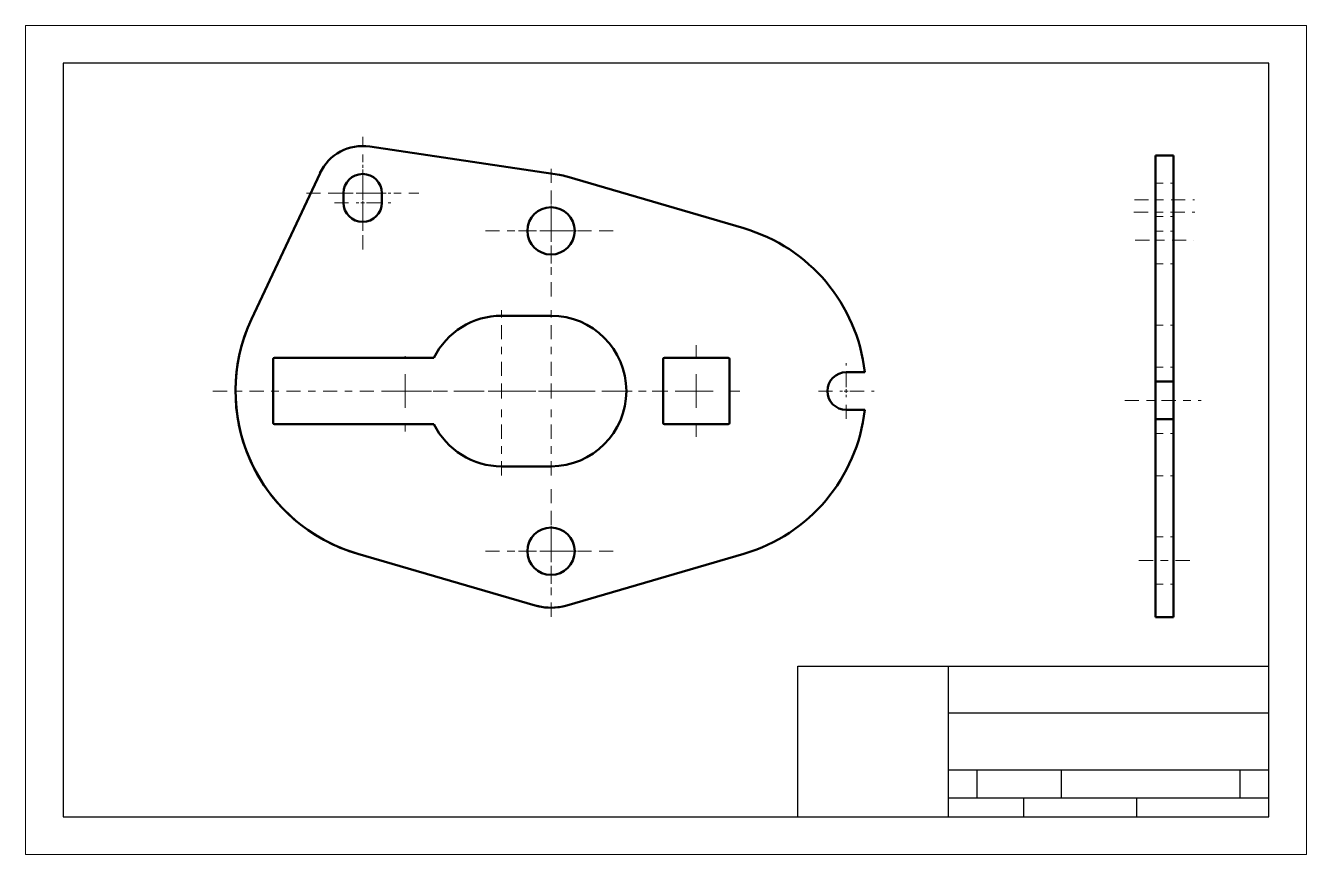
# Model space of a CAD drawing. Header units: inches. Extents: x 0 to 17, y 0 to 11.
import ezdxf

# ---------------------------------------------------------------- set-up
doc = ezdxf.new("R2010")
doc.units = ezdxf.units.IN
doc.header["$MEASUREMENT"] = 0
for name, pattern in [('CENTER2', [1.125, 0.75, -0.125, 0.125, -0.125]), ('CENTRO', [2, 1.25, -0.25, 0.25, -0.25]), ('TRAZOS', [0.75, 0.5, -0.25])]:
    doc.linetypes.add(name, pattern=pattern)
for name, color, linetype, lineweight in [('dibujo', 7, 'Continuous', 50), ('formato', 50, 'Continuous', 30), ('hoja', 210, 'Continuous', 20), ('ocultas', 171, 'TRAZOS', 20), ('referencias', 90, 'CENTRO', 20)]:
    doc.layers.add(name, color=color, linetype=linetype, lineweight=lineweight)

# ---------------------------------------------------------------- blocks, each defined once
blk = doc.blocks.new('*U13')
at = {"layer": 'referencias', "color": 0, "linetype": 'CENTER2', "ltscale": 0.25, "transparency": 16777216}
blk.add_line((-1.875, 0), (4.629, 0), dxfattribs=at)
blk = doc.blocks.new('*U14')
at = {"layer": 'referencias', "color": 0, "linetype": 'CENTER2', "ltscale": 0.25, "transparency": 16777216}
for p, q in [((0, 0.2), (0, 1.12)), ((-1.12, 0), (-0.2, 0)), ((0.2, 0), (1.12, 0)), ((0, -1.12), (0, -0.2))]:
    blk.add_line(p, q, dxfattribs=at)
at = {"layer": 'referencias', "color": 0, "linetype": 'Continuous', "ltscale": 0.25, "transparency": 16777216}
for p, q in [((-0.1, 0), (0.1, 0)), ((0, -0.1), (0, 0.1))]:
    blk.add_line(p, q, dxfattribs=at)
blk = doc.blocks.new('*U15')
at = {"layer": 'referencias', "color": 0, "linetype": 'CENTER2', "ltscale": 0.25, "transparency": 16777216}
for p, q in [((0, 0.2), (0, 1.12)), ((-1.12, 0), (-0.2, 0)), ((0.2, 0), (1.12, 0)), ((0, -1.12), (0, -0.2))]:
    blk.add_line(p, q, dxfattribs=at)
at = {"layer": 'referencias', "color": 0, "linetype": 'Continuous', "ltscale": 0.25, "transparency": 16777216}
for p, q in [((-0.1, 0), (0.1, 0)), ((0, -0.1), (0, 0.1))]:
    blk.add_line(p, q, dxfattribs=at)
blk = doc.blocks.new('*U17')
at = {"layer": 'referencias', "color": 0, "linetype": 'CENTER2', "ltscale": 0.25, "transparency": 16777216}
for p, q in [((0, 0.051), (0, 0.375)), ((-0.375, 0), (-0.051, 0)), ((0.051, 0), (0.375, 0)), ((0, -0.375), (0, -0.051))]:
    blk.add_line(p, q, dxfattribs=at)
at = {"layer": 'referencias', "color": 0, "linetype": 'Continuous', "ltscale": 0.25, "transparency": 16777216}
for p, q in [((-0.0255, 0), (0.0255, 0)), ((0, -0.0255), (0, 0.0255))]:
    blk.add_line(p, q, dxfattribs=at)
blk = doc.blocks.new('*U18')
at = {"layer": 'referencias', "color": 0, "linetype": 'CENTER2', "ltscale": 0.25, "transparency": 16777216}
for p, q in [((0, 0.051), (0, 0.375)), ((-0.375, 0), (-0.051, 0)), ((0.051, 0), (0.375, 0)), ((0, -0.375), (0, -0.051))]:
    blk.add_line(p, q, dxfattribs=at)
at = {"layer": 'referencias', "color": 0, "linetype": 'Continuous', "ltscale": 0.25, "transparency": 16777216}
for p, q in [((-0.0255, 0), (0.0255, 0)), ((0, -0.0255), (0, 0.0255))]:
    blk.add_line(p, q, dxfattribs=at)
blk = doc.blocks.new('*U19')
at = {"layer": 'referencias', "color": 0, "linetype": 'CENTER2', "ltscale": 0.25, "transparency": 16777216}
for p, q in [((0, 0.0628), (0, 0.434)), ((-0.434, 0), (-0.0628, 0)), ((0.0628, 0), (0.434, 0)), ((0, -0.434), (0, -0.0628))]:
    blk.add_line(p, q, dxfattribs=at)
at = {"layer": 'referencias', "color": 0, "linetype": 'Continuous', "ltscale": 0.25, "transparency": 16777216}
for p, q in [((-0.0314, 0), (0.0314, 0)), ((0, -0.0314), (0, 0.0314))]:
    blk.add_line(p, q, dxfattribs=at)
blk = doc.blocks.new('*U20')
at = {"layer": 'referencias', "color": 0, "linetype": 'CENTER2', "ltscale": 0.25, "transparency": 16777216}
for p, q in [((0, 0.0628), (0, 0.434)), ((-0.434, 0), (-0.0628, 0)), ((0.0628, 0), (0.434, 0)), ((0, -0.434), (0, -0.0628))]:
    blk.add_line(p, q, dxfattribs=at)
at = {"layer": 'referencias', "color": 0, "linetype": 'Continuous', "ltscale": 0.25, "transparency": 16777216}
for p, q in [((-0.0314, 0), (0.0314, 0)), ((0, -0.0314), (0, 0.0314))]:
    blk.add_line(p, q, dxfattribs=at)
blk = doc.blocks.new('*U21')
at = {"layer": 'referencias', "color": 0, "linetype": 'CENTER2', "ltscale": 0.25, "transparency": 16777216}
for p, q in [((0, 0.1252), (0, 0.746)), ((-0.746, 0), (-0.1252, 0)), ((0.1252, 0), (0.746, 0)), ((0, -0.746), (0, -0.1252))]:
    blk.add_line(p, q, dxfattribs=at)
at = {"layer": 'referencias', "color": 0, "linetype": 'Continuous', "ltscale": 0.25, "transparency": 16777216}
for p, q in [((-0.0626, 0), (0.0626, 0)), ((0, -0.0626), (0, 0.0626))]:
    blk.add_line(p, q, dxfattribs=at)
blk = doc.blocks.new('*U22')
at = {"layer": 'referencias', "color": 0, "linetype": 'CENTER2', "ltscale": 0.25, "transparency": 16777216}
for p, q in [((0, 0.15), (0, 0.87)), ((-0.87, 0), (-0.15, 0)), ((0.15, 0), (0.87, 0)), ((0, -0.87), (0, -0.15))]:
    blk.add_line(p, q, dxfattribs=at)
at = {"layer": 'referencias', "color": 0, "linetype": 'Continuous', "ltscale": 0.25, "transparency": 16777216}
for p, q in [((-0.075, 0), (0.075, 0)), ((0, -0.075), (0, 0.075))]:
    blk.add_line(p, q, dxfattribs=at)
blk = doc.blocks.new('*U23')
at = {"layer": 'referencias', "color": 0, "linetype": 'CENTER2', "ltscale": 0.25, "transparency": 16777216}
for p, q in [((0, 0.15), (0, 0.87)), ((-0.87, 0), (-0.15, 0)), ((0.15, 0), (0.87, 0)), ((0, -0.87), (0, -0.15))]:
    blk.add_line(p, q, dxfattribs=at)
at = {"layer": 'referencias', "color": 0, "linetype": 'Continuous', "ltscale": 0.25, "transparency": 16777216}
for p, q in [((-0.075, 0), (0.075, 0)), ((0, -0.075), (0, 0.075))]:
    blk.add_line(p, q, dxfattribs=at)
blk = doc.blocks.new('*U24')
at = {"layer": 'referencias', "color": 0, "linetype": 'CENTER2', "ltscale": 0.25, "transparency": 16777216}
for p, q in [((0, 0.45), (0, 0.461)), ((-0.533, 0), (-0.45, 0)), ((0.45, 0), (0.469, 0)), ((0, -0.538), (0, -0.45))]:
    blk.add_line(p, q, dxfattribs=at)
at = {"layer": 'referencias', "color": 0, "linetype": 'Continuous', "ltscale": 0.25, "transparency": 16777216}
for p, q in [((0, -0.225), (0, 0.225)), ((-0.225, 0), (0.225, 0))]:
    blk.add_line(p, q, dxfattribs=at)
blk = doc.blocks.new('*U25')
at = {"layer": 'referencias', "color": 0, "linetype": 'CENTER2', "ltscale": 0.25, "transparency": 16777216}
for p, q in [((0, 0.45), (0, 0.607)), ((-0.584, 0), (-0.45, 0)), ((0.45, 0), (0.577, 0)), ((0, -0.607), (0, -0.45))]:
    blk.add_line(p, q, dxfattribs=at)
at = {"layer": 'referencias', "color": 0, "linetype": 'Continuous', "ltscale": 0.25, "transparency": 16777216}
for p, q in [((0, -0.225), (0, 0.225)), ((-0.225, 0), (0.225, 0))]:
    blk.add_line(p, q, dxfattribs=at)
blk = doc.blocks.new('*U26')
at = {"layer": 'referencias', "color": 0, "linetype": 'CENTER2', "ltscale": 0.25, "transparency": 16777216}
for p, q in [((0, 0.05), (0, 0.37)), ((-0.37, 0), (-0.05, 0)), ((0.05, 0), (0.37, 0)), ((0, -0.37), (0, -0.05))]:
    blk.add_line(p, q, dxfattribs=at)
at = {"layer": 'referencias', "color": 0, "linetype": 'Continuous', "ltscale": 0.25, "transparency": 16777216}
for p, q in [((-0.025, 0), (0.025, 0)), ((0, -0.025), (0, 0.025))]:
    blk.add_line(p, q, dxfattribs=at)
blk = doc.blocks.new('*U27')
at = {"layer": 'referencias', "color": 0, "linetype": 'CENTER2', "ltscale": 0.25, "transparency": 16777216}
blk.add_line((-0.388, 0), (0.391, 0), dxfattribs=at)
blk = doc.blocks.new('*U29')
at = {"layer": 'referencias', "color": 0, "linetype": 'CENTER2', "ltscale": 0.25, "transparency": 16777216}
blk.add_line((-0.406, 0), (0.403, 0), dxfattribs=at)
blk = doc.blocks.new('*U30')
at = {"layer": 'referencias', "color": 0, "linetype": 'CENTER2', "ltscale": 0.25, "transparency": 16777216}
blk.add_line((-0.4, 0), (0.397, 0), dxfattribs=at)
blk = doc.blocks.new('*U31')
at = {"layer": 'referencias', "color": 0, "linetype": 'CENTER2', "ltscale": 0.25, "transparency": 16777216}
blk.add_line((-0.527, 0), (0.486, 0), dxfattribs=at)
blk = doc.blocks.new('*U32')
at = {"layer": 'referencias', "color": 0, "linetype": 'CENTER2', "ltscale": 0.25, "transparency": 16777216}
blk.add_line((-0.34, 0), (0.355, 0), dxfattribs=at)

msp = doc.modelspace()

# ---------------------------------------------------------------- linework, layer by layer
at = {"layer": 'dibujo'}
for p, q in [((4.567, 9.395), (7.086, 9.018)), ((14.997, 9.278), (15.237, 9.278)), ((14.997, 9.278), (14.997, 3.15)), ((15.237, 3.15), (15.237, 9.278)), ((3.908, 9.042), (2.999, 7.105)), ((7.185, 8.996), (9.533, 8.31)), ((4.219, 8.776), (4.219, 8.65)), ((4.729, 8.776), (4.729, 8.65)), ((6.318, 7.15), (6.974, 7.15)), ((3.286, 5.726), (3.286, 6.574)), ((3.302, 6.59), (5.42, 6.59)), ((8.462, 5.726), (8.462, 6.574)), ((8.478, 6.59), (9.326, 6.59)), ((9.342, 6.574), (9.342, 5.726)), ((10.892, 6.4), (11.138, 6.4)), ((14.997, 6.276), (15.237, 6.276)), ((10.892, 5.9), (11.138, 5.9)), ((3.302, 5.71), (5.42, 5.71)), ((9.326, 5.71), (8.478, 5.71)), ((14.997, 5.776), (15.237, 5.776)), ((6.318, 5.15), (6.974, 5.15)), ((4.408, 3.989), (6.765, 3.304)), ((9.533, 3.99), (7.185, 3.304)), ((14.997, 3.15), (15.237, 3.15))]:
    msp.add_line(p, q, dxfattribs=at)
for centre in [(6.974, 8.276), (6.974, 4.024)]:
    msp.add_circle(centre, 0.314, dxfattribs=at)
for centre, radius, start, end in [((4.474, 8.776), 0.626, 81.4779, 154.8699), ((4.474, 8.776), 0.255, 0, 180), ((6.974, 8.276), 0.75, 73.7136, 81.4779), ((4.474, 8.65), 0.255, 180, 0), ((8.902, 6.15), 2.25, 6.3794, 73.7136), ((6.318, 6.15), 1, 90, 153.8961), ((6.974, 6.15), 1, 270, 90), ((5.036, 6.15), 2.25, 154.8699, 253.779), ((5.036, 6.15), 2.25, 158.9877, 253.779), ((3.302, 6.574), 0.016, 90, 180), ((8.478, 6.574), 0.016, 90, 180), ((9.326, 6.574), 0.016, 360, 90), ((10.892, 6.15), 0.25, 90, 270), ((8.902, 6.15), 2.25, 286.2864, 353.6206), ((3.302, 5.726), 0.016, 180, 270), ((6.318, 6.15), 1, 206.1039, 270), ((8.478, 5.726), 0.016, 180, 270), ((9.326, 5.726), 0.016, 270, 360), ((6.974, 4.024), 0.75, 253.779, 280.2247), ((6.974, 4.024), 0.75, 253.779, 286.2864)]:
    msp.add_arc(centre, radius, start, end, dxfattribs=at)
at = {"layer": 'formato'}
for p, q in [((16.5, 10.5), (0.5, 10.5)), ((0.5, 10.5), (0.5, 0.5)), ((16.5, 0.5), (16.5, 10.5)), ((10.25, 2.5), (16.5, 2.5)), ((10.25, 0.5), (10.25, 2.5)), ((12.25, 0.5), (12.25, 2.5)), ((12.25, 1.88), (16.5, 1.88)), ((12.25, 1.12), (16.5, 1.12)), ((12.63, 0.75), (12.63, 1.12)), ((13.75, 0.75), (13.75, 1.12)), ((16.12, 0.75), (16.12, 1.12)), ((12.25, 0.75), (16.5, 0.75)), ((13.25, 0.5), (13.25, 0.75)), ((14.75, 0.5), (14.75, 0.75)), ((0.5, 0.5), (16.5, 0.5))]:
    msp.add_line(p, q, dxfattribs=at)
at = {"layer": 'hoja'}
msp.add_lwpolyline([(0, 0), (17, 0), (17, 11), (0, 11)], close=True, dxfattribs=at)
at = {"layer": 'ocultas', "ltscale": 0.08}
for p, q in [((14.997, 8.907), (15.237, 8.907)), ((14.997, 8.466), (15.237, 8.466)), ((14.997, 8.466), (15.237, 8.466)), ((14.997, 8.271), (15.237, 8.271)), ((14.997, 7.838), (15.237, 7.838)), ((14.997, 7.026), (15.237, 7.026)), ((14.997, 6.466), (15.237, 6.466)), ((14.997, 5.586), (15.237, 5.586)), ((14.997, 5.026), (15.237, 5.026)), ((14.997, 4.214), (15.237, 4.214)), ((14.997, 3.586), (15.237, 3.586))]:
    msp.add_line(p, q, dxfattribs=at)

# ---------------------------------------------------------------- block references
at = {"layer": 'referencias', "linetype": 'CENTER2', "ltscale": 0.25}
for name, p in [('*U21', (4.474, 8.776)), ('*U17', (4.474, 8.776)), ('*U18', (4.474, 8.65)), ('*U22', (6.974, 8.276)), ('*U20', (6.974, 8.276)), ('*U30', (15.117, 8.687)), ('*U29', (15.117, 8.526)), ('*U27', (15.117, 8.152)), ('*U15', (6.318, 6.15)), ('*U14', (6.974, 6.15)), ('*U25', (8.902, 6.15)), ('*U24', (5.036, 6.15)), ('*U26', (10.892, 6.15)), ('*U13', (4.361, 6.15)), ('*U31', (15.117, 6.026)), ('*U23', (6.974, 4.024)), ('*U19', (6.974, 4.024)), ('*U32', (15.117, 3.9))]:
    msp.add_blockref(name, p, dxfattribs=at)

doc.saveas('drawing.dxf')
